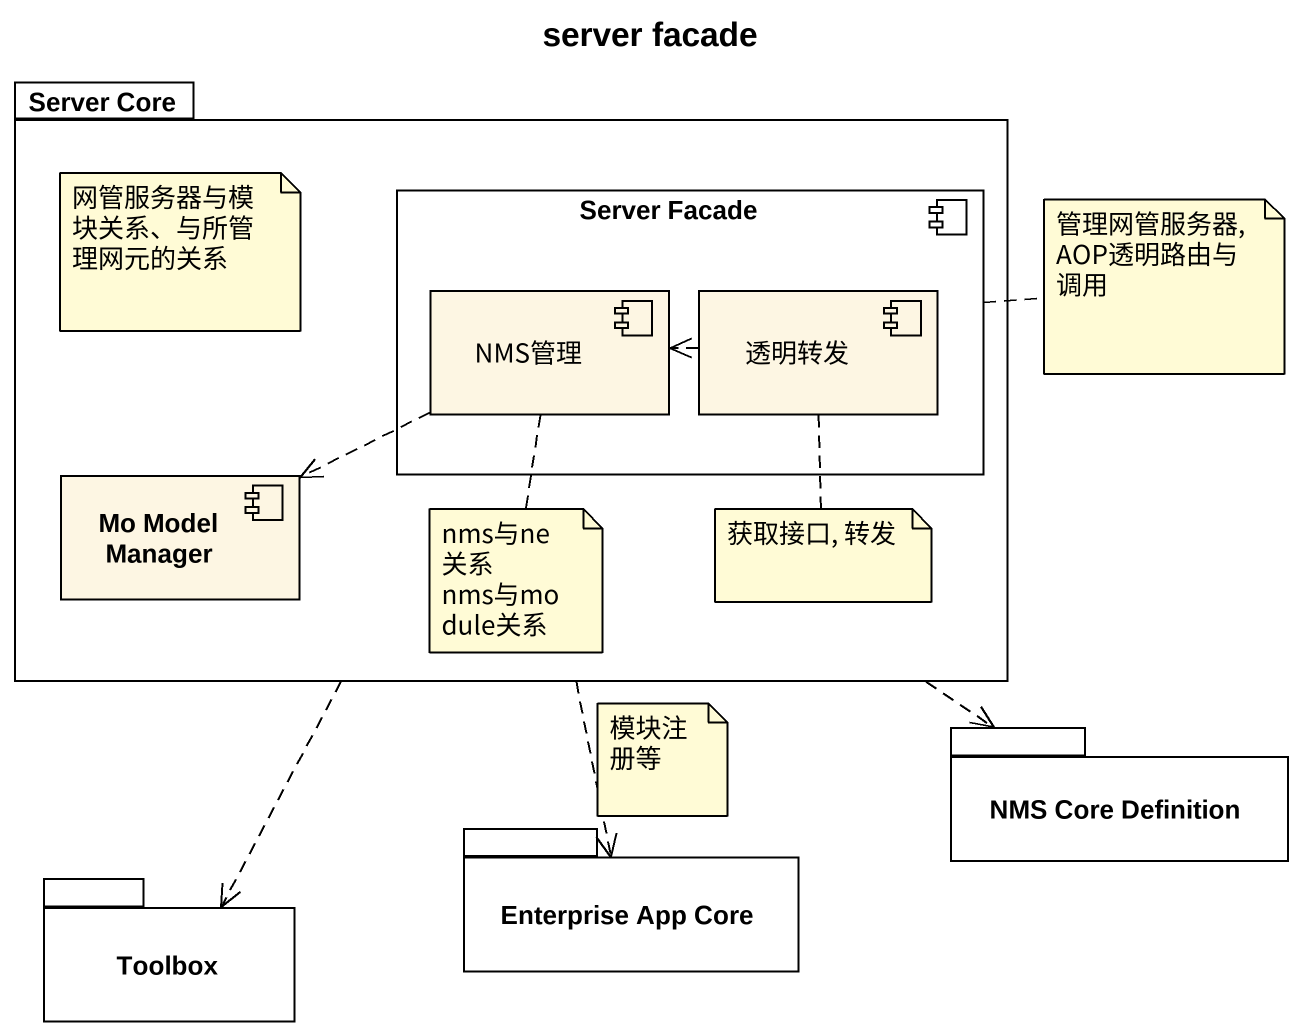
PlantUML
@startuml
title server facade
package "Server Core" as Server_Core {
  component "Server Facade" as Server_Facade {
    component NMS管理
    component 透明转发
  }
  component "Mo Model Manager" as Mo_Model_Manager
}
package "NMS Core Definition" as NMS_Core_Definition {
}
package Toolbox {
}
package "Enterprise App Core" as Enterprise_App_Core {
}
Server_Core ..> NMS_Core_Definition
Server_Core ..> Toolbox
Server_Core ..> Enterprise_App_Core
NMS管理 .left.> Mo_Model_Manager
透明转发 .left.> NMS管理
note as N1
  网管服务器与模块关系、与所管理网元的关系
end note
note right of Server_Facade : 管理网管服务器, AOP透明路由与调用
note bottom of NMS管理
  nms与ne关系
  nms与module关系
end note
note bottom of 透明转发 : 获取接口, 转发
note as N5
  模块注册等
end note
@enduml
